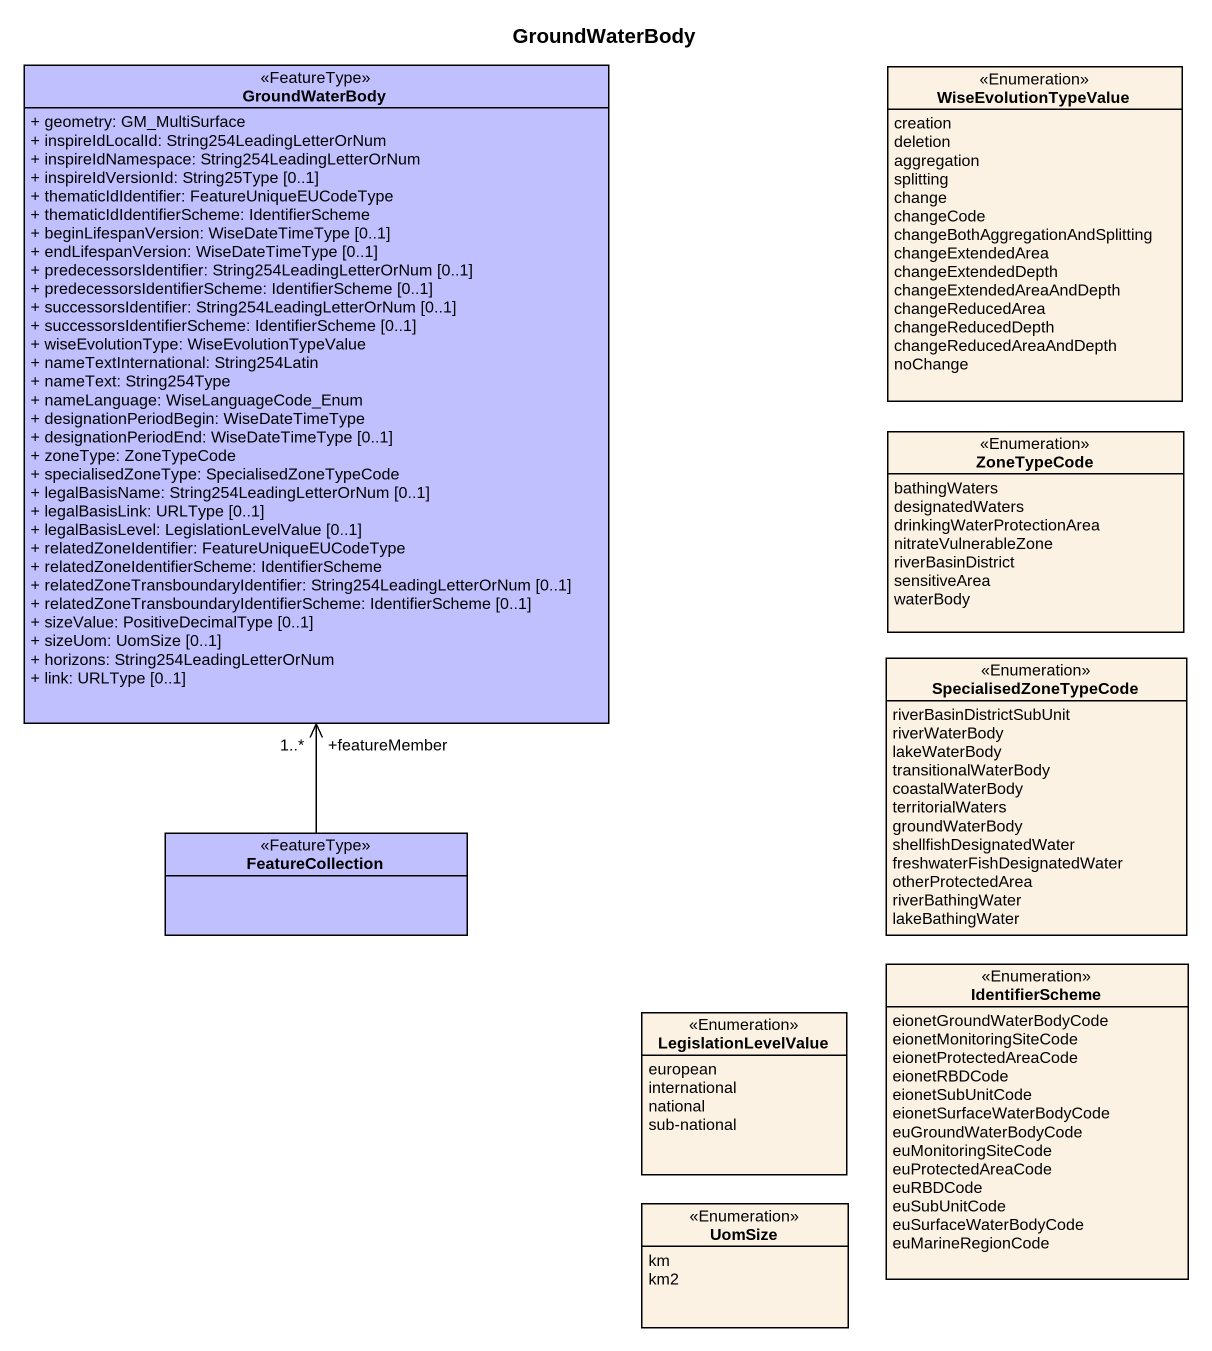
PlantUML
@startuml
title GroundWaterBody
hide circle
hide empty members
skinparam classAttributeIconSize 0
class GroundWaterBody <<FeatureType>> #C0C0FF {
  + geometry: GM_MultiSurface
  + inspireIdLocalId: String254LeadingLetterOrNum
  + inspireIdNamespace: String254LeadingLetterOrNum
  + inspireIdVersionId: String25Type [0..1]
  + thematicIdIdentifier: FeatureUniqueEUCodeType
  + thematicIdIdentifierScheme: IdentifierScheme
  + beginLifespanVersion: WiseDateTimeType [0..1]
  + endLifespanVersion: WiseDateTimeType [0..1]
  + predecessorsIdentifier: String254LeadingLetterOrNum [0..1]
  + predecessorsIdentifierScheme: IdentifierScheme [0..1]
  + successorsIdentifier: String254LeadingLetterOrNum [0..1]
  + successorsIdentifierScheme: IdentifierScheme [0..1]
  + wiseEvolutionType: WiseEvolutionTypeValue
  + nameTextInternational: String254Latin
  + nameText: String254Type
  + nameLanguage: WiseLanguageCode_Enum
  + designationPeriodBegin: WiseDateTimeType
  + designationPeriodEnd: WiseDateTimeType [0..1]
  + zoneType: ZoneTypeCode
  + specialisedZoneType: SpecialisedZoneTypeCode
  + legalBasisName: String254LeadingLetterOrNum [0..1]
  + legalBasisLink: URLType [0..1]
  + legalBasisLevel: LegislationLevelValue [0..1]
  + relatedZoneIdentifier: FeatureUniqueEUCodeType
  + relatedZoneIdentifierScheme: IdentifierScheme
  + relatedZoneTransboundaryIdentifier: String254LeadingLetterOrNum [0..1]
  + relatedZoneTransboundaryIdentifierScheme: IdentifierScheme [0..1]
  + sizeValue: PositiveDecimalType [0..1]
  + sizeUom: UomSize [0..1]
  + horizons: String254LeadingLetterOrNum
  + link: URLType [0..1]
}
enum WiseEvolutionTypeValue <<Enumeration>> #FCF2E3 {
  creation
  deletion
  aggregation
  splitting
  change
  changeCode
  changeBothAggregationAndSplitting
  changeExtendedArea
  changeExtendedDepth
  changeExtendedAreaAndDepth
  changeReducedArea
  changeReducedDepth
  changeReducedAreaAndDepth
  noChange
}
enum ZoneTypeCode <<Enumeration>> #FCF2E3 {
  bathingWaters
  designatedWaters
  drinkingWaterProtectionArea
  nitrateVulnerableZone
  riverBasinDistrict
  sensitiveArea
  waterBody
}
enum SpecialisedZoneTypeCode <<Enumeration>> #FCF2E3 {
  riverBasinDistrictSubUnit
  riverWaterBody
  lakeWaterBody
  transitionalWaterBody
  coastalWaterBody
  territorialWaters
  groundWaterBody
  shellfishDesignatedWater
  freshwaterFishDesignatedWater
  otherProtectedArea
  riverBathingWater
  lakeBathingWater
}
class FeatureCollection <<FeatureType>> #C0C0FF
enum LegislationLevelValue <<Enumeration>> #FCF2E3 {
  european
  international
  national
  sub-national
}
enum IdentifierScheme <<Enumeration>> #FCF2E3 {
  eionetGroundWaterBodyCode
  eionetMonitoringSiteCode
  eionetProtectedAreaCode
  eionetRBDCode
  eionetSubUnitCode
  eionetSurfaceWaterBodyCode
  euGroundWaterBodyCode
  euMonitoringSiteCode
  euProtectedAreaCode
  euRBDCode
  euSubUnitCode
  euSurfaceWaterBodyCode
  euMarineRegionCode
}
enum UomSize <<Enumeration>> #FCF2E3 {
  km
  km2
}
FeatureCollection -up-> "+featureMember\n1..*" GroundWaterBody
@enduml
